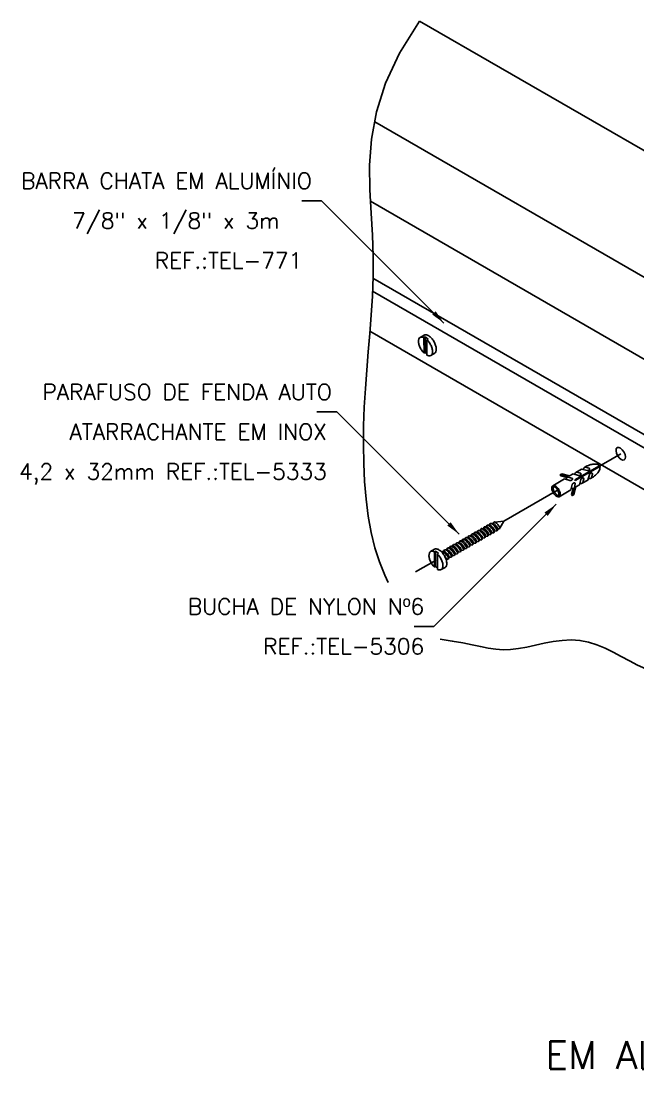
# Model space of a CAD drawing. Header units: millimetres. Extents: x -6284.5 to -6263.9, y -4400.2 to -4386.9.
# Drawn here: x -6284.52 to -6276.77, y -4400.21 to -4386.94 of the extents above; entities that cross this region are included whole.
import ezdxf
from ezdxf.enums import TextEntityAlignment as Align

# ---------------------------------------------------------------- set-up
doc = ezdxf.new("R2010")
doc.units = ezdxf.units.MM
doc.header["$LTSCALE"] = 10
doc.linetypes.add('DASHDOT', pattern=[1, 0.5, -0.25, 0, -0.25])
doc.layers.add('Termotécnica', color=7, linetype='Continuous')
doc.styles.add('r140', font='romans.shx')
doc.styles.add('r80', font='romans.shx')

msp = doc.modelspace()

# ---------------------------------------------------------------- linework, layer by layer
at = {"layer": 'Termotécnica', "color": 2}
for p, q in [((-6274.214, -4390.005), (-6279.515, -4386.944)), ((-6274.214, -4391.595), (-6280.079, -4388.208)), ((-6280.746, -4389.202), (-6280.996, -4389.202)), ((-6279.21, -4390.737), (-6280.746, -4389.202)), ((-6274.214, -4392.624), (-6280.134, -4389.206)), ((-6276.122, -4392.471), (-6280.102, -4390.173)), ((-6276.122, -4392.636), (-6280.107, -4390.335)), ((-6276.122, -4393.159), (-6280.141, -4390.839)), ((-6279.509, -4390.917), (-6279.46, -4390.888)), ((-6279.461, -4390.92), (-6279.447, -4390.912)), ((-6279.461, -4390.92), (-6279.459, -4391.115)), ((-6279.447, -4390.912), (-6279.445, -4391.107)), ((-6279.447, -4390.912), (-6279.41, -4390.938)), ((-6279.424, -4390.946), (-6279.41, -4390.938)), ((-6279.424, -4390.946), (-6279.423, -4391.142)), ((-6279.459, -4391.115), (-6279.445, -4391.107)), ((-6279.445, -4391.107), (-6279.423, -4391.123)), ((-6279.375, -4391.145), (-6279.326, -4391.116)), ((-6280.556, -4391.853), (-6280.806, -4391.853)), ((-6279.02, -4393.388), (-6280.556, -4391.853)), ((-6277.258, -4392.529), (-6277.564, -4392.706)), ((-6277.253, -4392.537), (-6277.56, -4392.714)), ((-6277.553, -4392.613), (-6277.481, -4392.571)), ((-6277.54, -4392.61), (-6277.496, -4392.622)), ((-6277.481, -4392.571), (-6277.411, -4392.59)), ((-6277.433, -4392.548), (-6277.388, -4392.56)), ((-6277.842, -4392.78), (-6277.697, -4392.696)), ((-6277.729, -4392.632), (-6277.75, -4392.645)), ((-6277.648, -4392.672), (-6277.75, -4392.645)), ((-6277.664, -4392.677), (-6277.742, -4392.656)), ((-6277.632, -4392.658), (-6277.729, -4392.632)), ((-6277.697, -4392.696), (-6277.629, -4392.714)), ((-6277.648, -4392.672), (-6277.603, -4392.684)), ((-6277.632, -4392.658), (-6277.589, -4392.633)), ((-6277.589, -4392.633), (-6277.518, -4392.652)), ((-6277.56, -4392.714), (-6277.564, -4392.706)), ((-6277.509, -4392.771), (-6277.49, -4392.701)), ((-6277.473, -4392.75), (-6277.401, -4392.709)), ((-6277.465, -4392.741), (-6277.453, -4392.696)), ((-6277.401, -4392.709), (-6277.383, -4392.639)), ((-6277.357, -4392.679), (-6277.345, -4392.634)), ((-6277.763, -4392.918), (-6277.617, -4392.834)), ((-6277.617, -4392.834), (-6277.599, -4392.765)), ((-6277.585, -4392.814), (-6277.606, -4392.892)), ((-6277.572, -4392.803), (-6277.6, -4392.905)), ((-6277.552, -4392.796), (-6277.578, -4392.893)), ((-6277.572, -4392.803), (-6277.561, -4392.758)), ((-6277.552, -4392.796), (-6277.509, -4392.771)), ((-6277.799, -4393.013), (-6279.335, -4394.548)), ((-6277.578, -4392.893), (-6277.6, -4392.905)), ((-6278.681, -4393.297), (-6278.668, -4393.277)), ((-6278.661, -4393.276), (-6278.643, -4393.275)), ((-6278.643, -4393.275), (-6278.63, -4393.255)), ((-6278.603, -4393.253), (-6278.621, -4393.254)), ((-6278.596, -4393.252), (-6278.582, -4393.237)), ((-6278.457, -4393.227), (-6278.571, -4393.238)), ((-6278.508, -4393.312), (-6278.457, -4393.227)), ((-6278.91, -4393.429), (-6278.897, -4393.409)), ((-6278.89, -4393.408), (-6278.872, -4393.407)), ((-6278.872, -4393.407), (-6278.859, -4393.387)), ((-6278.852, -4393.386), (-6278.833, -4393.385)), ((-6278.833, -4393.385), (-6278.821, -4393.365)), ((-6278.814, -4393.364), (-6278.795, -4393.363)), ((-6278.795, -4393.363), (-6278.782, -4393.343)), ((-6278.776, -4393.342), (-6278.757, -4393.341)), ((-6278.757, -4393.341), (-6278.744, -4393.321)), ((-6278.738, -4393.32), (-6278.719, -4393.319)), ((-6278.719, -4393.319), (-6278.706, -4393.299)), ((-6278.699, -4393.298), (-6278.681, -4393.297)), ((-6278.657, -4393.41), (-6278.65, -4393.396)), ((-6278.65, -4393.396), (-6278.621, -4393.393)), ((-6278.619, -4393.388), (-6278.611, -4393.374)), ((-6278.611, -4393.374), (-6278.583, -4393.371)), ((-6278.581, -4393.366), (-6278.573, -4393.352)), ((-6278.573, -4393.352), (-6278.545, -4393.349)), ((-6278.543, -4393.345), (-6278.534, -4393.33)), ((-6278.532, -4393.327), (-6278.51, -4393.318)), ((-6279.139, -4393.562), (-6279.126, -4393.541)), ((-6279.119, -4393.54), (-6279.101, -4393.54)), ((-6279.101, -4393.54), (-6279.088, -4393.519)), ((-6279.081, -4393.518), (-6279.063, -4393.518)), ((-6279.063, -4393.518), (-6279.05, -4393.497)), ((-6279.043, -4393.496), (-6279.024, -4393.496)), ((-6279.024, -4393.496), (-6279.011, -4393.475)), ((-6279.005, -4393.474), (-6278.986, -4393.474)), ((-6278.986, -4393.474), (-6278.973, -4393.453)), ((-6278.967, -4393.452), (-6278.948, -4393.452)), ((-6278.948, -4393.452), (-6278.935, -4393.431)), ((-6278.928, -4393.43), (-6278.91, -4393.429)), ((-6278.887, -4393.543), (-6278.879, -4393.528)), ((-6278.879, -4393.528), (-6278.85, -4393.525)), ((-6278.848, -4393.521), (-6278.841, -4393.506)), ((-6278.841, -4393.506), (-6278.812, -4393.503)), ((-6278.81, -4393.499), (-6278.802, -4393.484)), ((-6278.802, -4393.484), (-6278.774, -4393.481)), ((-6278.772, -4393.477), (-6278.764, -4393.462)), ((-6278.764, -4393.462), (-6278.736, -4393.459)), ((-6278.734, -4393.455), (-6278.726, -4393.44)), ((-6278.726, -4393.44), (-6278.698, -4393.437)), ((-6278.696, -4393.432), (-6278.688, -4393.418)), ((-6278.688, -4393.418), (-6278.66, -4393.415)), ((-6279.378, -4393.607), (-6279.329, -4393.578)), ((-6279.33, -4393.61), (-6279.316, -4393.601)), ((-6279.33, -4393.61), (-6279.328, -4393.805)), ((-6279.316, -4393.601), (-6279.314, -4393.797)), ((-6279.316, -4393.601), (-6279.279, -4393.628)), ((-6279.293, -4393.636), (-6279.279, -4393.628)), ((-6279.293, -4393.636), (-6279.292, -4393.831)), ((-6279.234, -4393.606), (-6279.215, -4393.606)), ((-6279.215, -4393.606), (-6279.202, -4393.585)), ((-6279.196, -4393.584), (-6279.177, -4393.584)), ((-6279.177, -4393.584), (-6279.164, -4393.563)), ((-6279.158, -4393.562), (-6279.139, -4393.562)), ((-6279.116, -4393.675), (-6279.108, -4393.661)), ((-6279.108, -4393.661), (-6279.08, -4393.657)), ((-6279.077, -4393.653), (-6279.07, -4393.639)), ((-6279.07, -4393.639), (-6279.041, -4393.635)), ((-6279.039, -4393.631), (-6279.031, -4393.617)), ((-6279.031, -4393.617), (-6279.003, -4393.613)), ((-6279.001, -4393.609), (-6278.993, -4393.595)), ((-6278.993, -4393.595), (-6278.965, -4393.591)), ((-6278.963, -4393.587), (-6278.955, -4393.573)), ((-6278.955, -4393.573), (-6278.927, -4393.569)), ((-6278.925, -4393.565), (-6278.917, -4393.551)), ((-6278.917, -4393.551), (-6278.889, -4393.547)), ((-6279.328, -4393.805), (-6279.314, -4393.797)), ((-6279.314, -4393.797), (-6279.292, -4393.813)), ((-6279.244, -4393.834), (-6279.195, -4393.806)), ((-6279.184, -4393.705), (-6279.156, -4393.702)), ((-6279.154, -4393.697), (-6279.146, -4393.683)), ((-6279.146, -4393.683), (-6279.118, -4393.679)), ((-6279.335, -4394.548), (-6279.585, -4394.548))]:
    msp.add_line(p, q, dxfattribs=at)
at = {"layer": 'Termotécnica', "color": 1, "linetype": 'DASHDOT', "ltscale": 2}
for p, q in [((-6277.562, -4392.71), (-6276.989, -4392.379)), ((-6278.457, -4393.227), (-6277.782, -4392.837)), ((-6279.567, -4393.864), (-6279.308, -4393.715))]:
    msp.add_line(p, q, dxfattribs=at)
at = {"layer": 'Termotécnica', "color": 1}
for points in [[(-6279.515, -4386.944), (-6279.767, -4387.345), (-6279.944, -4387.725), (-6280.057, -4388.086), (-6280.12, -4388.428), (-6280.144, -4388.754), (-6280.141, -4389.062), (-6280.125, -4389.355), (-6280.108, -4389.634), (-6280.1, -4389.899), (-6280.101, -4390.153), (-6280.109, -4390.398), (-6280.123, -4390.636), (-6280.141, -4390.868), (-6280.16, -4391.099), (-6280.179, -4391.328), (-6280.196, -4391.56), (-6280.21, -4391.794), (-6280.219, -4392.03), (-6280.222, -4392.266), (-6280.218, -4392.5), (-6280.208, -4392.729), (-6280.189, -4392.951), (-6280.161, -4393.165), (-6280.124, -4393.368), (-6280.076, -4393.559), (-6280.019, -4393.737), (-6279.953, -4393.904), (-6279.909, -4393.998)], [(-6279.257, -4394.709), (-6279.106, -4394.731), (-6278.974, -4394.755), (-6278.856, -4394.779), (-6278.751, -4394.801), (-6278.653, -4394.82), (-6278.56, -4394.834), (-6278.468, -4394.84), (-6278.374, -4394.838), (-6278.274, -4394.826), (-6278.17, -4394.807), (-6278.061, -4394.784), (-6277.95, -4394.76), (-6277.838, -4394.739), (-6277.725, -4394.724), (-6277.613, -4394.717), (-6277.503, -4394.723), (-6277.395, -4394.744), (-6277.289, -4394.778), (-6277.186, -4394.821), (-6277.084, -4394.871), (-6276.982, -4394.925), (-6276.881, -4394.98), (-6276.779, -4395.033), (-6276.676, -4395.081)]]:
    msp.add_lwpolyline(points, dxfattribs=at)
at = {"layer": 'Termotécnica', "color": 2}
for points in [[(-6279.46, -4390.888, -0.174705), (-6279.437, -4390.884, -0.104203), (-6279.4, -4390.898, -0.064948), (-6279.368, -4390.926, -0.051099), (-6279.336, -4390.969, -0.051099), (-6279.314, -4391.018, -0.064948), (-6279.306, -4391.059, -0.104203), (-6279.311, -4391.098, -0.174705), (-6279.326, -4391.116, -0.174705)], [(-6279.459, -4391.115, -0.016409), (-6279.467, -4391.108, -0.051099), (-6279.499, -4391.064, -0.051099), (-6279.521, -4391.015, -0.064948), (-6279.529, -4390.974, -0.104203), (-6279.524, -4390.935, -0.174705), (-6279.509, -4390.917, -0.174705), (-6279.485, -4390.913, -0.06738), (-6279.461, -4390.92, -0.064948)], [(-6279.424, -4390.946, -0.016409), (-6279.417, -4390.954, -0.051099), (-6279.385, -4390.997, -0.051099), (-6279.362, -4391.046, -0.064948), (-6279.354, -4391.088, -0.104203), (-6279.36, -4391.126, -0.174705), (-6279.375, -4391.145, -0.174705)], [(-6279.375, -4391.145, -0.174705), (-6279.398, -4391.149, -0.06738), (-6279.423, -4391.142, -0.064948)], [(-6277.553, -4392.613, 0.174705), (-6277.562, -4392.624, 0.074458), (-6277.565, -4392.64, 0.064948)], [(-6277.539, -4392.61, 0.174705), (-6277.553, -4392.613, 0.174705)], [(-6277.54, -4392.61, 0.021127), (-6277.542, -4392.61, 0.170198)], [(-6277.445, -4392.55, 0.174705), (-6277.454, -4392.561, 0.074458), (-6277.458, -4392.578, 0.064948)], [(-6277.258, -4392.529, 0.153617), (-6277.277, -4392.515, 0.102796), (-6277.326, -4392.509, 0.062165), (-6277.378, -4392.519, 0.048405), (-6277.441, -4392.548, 0.005298), (-6277.447, -4392.552, 0.062165)], [(-6277.431, -4392.548, 0.174705), (-6277.445, -4392.55, 0.174705)], [(-6277.433, -4392.548, 0.021127), (-6277.434, -4392.548, 0.170198)], [(-6277.368, -4392.689, 0.005298), (-6277.361, -4392.686, 0.048405), (-6277.305, -4392.646, 0.062165), (-6277.27, -4392.606, 0.102796), (-6277.25, -4392.561, 0.153617), (-6277.253, -4392.537, 0.181773)], [(-6277.664, -4392.677, 0.122515), (-6277.67, -4392.686, 0.074458), (-6277.673, -4392.702, 0.064948)], [(-6277.473, -4392.75, -0.174705), (-6277.487, -4392.753, -0.074458), (-6277.503, -4392.748, -0.064948)], [(-6277.464, -4392.739, -0.174705), (-6277.473, -4392.75, -0.174705)], [(-6277.465, -4392.741, -0.021127), (-6277.465, -4392.742, -0.170198)], [(-6277.366, -4392.688, -0.174705), (-6277.38, -4392.691, -0.074458), (-6277.396, -4392.686, -0.064948)], [(-6277.358, -4392.68, -0.138405), (-6277.366, -4392.688, -0.174705)], [(-6277.357, -4392.679, -0.021127), (-6277.358, -4392.68, -0.170198)], [(-6277.585, -4392.814, -0.122515), (-6277.595, -4392.815, -0.074458), (-6277.611, -4392.81, -0.064948)], [(-6279.328, -4393.805, -0.016409), (-6279.336, -4393.797, -0.051099), (-6279.368, -4393.754, -0.051099), (-6279.39, -4393.705, -0.064948), (-6279.398, -4393.664, -0.104203), (-6279.393, -4393.625, -0.174705), (-6279.378, -4393.607, -0.174705), (-6279.354, -4393.602, -0.06738), (-6279.33, -4393.61, -0.064948)], [(-6279.329, -4393.578, -0.174705), (-6279.306, -4393.574, -0.104203), (-6279.269, -4393.588, -0.064948), (-6279.237, -4393.615, -0.051099), (-6279.205, -4393.659, -0.051099), (-6279.183, -4393.707, -0.064948), (-6279.175, -4393.749, -0.104203), (-6279.18, -4393.788, -0.174705), (-6279.195, -4393.806, -0.174705)], [(-6279.293, -4393.636, -0.016409), (-6279.286, -4393.644, -0.051099), (-6279.254, -4393.687, -0.051099), (-6279.231, -4393.736, -0.064948), (-6279.223, -4393.777, -0.104203), (-6279.229, -4393.816, -0.174705), (-6279.244, -4393.834, -0.174705)], [(-6279.244, -4393.834, -0.174705), (-6279.267, -4393.839, -0.06738), (-6279.292, -4393.831, -0.064948)]]:
    msp.add_lwpolyline(points, format="xyb", dxfattribs=at)
for points in [[(-6277.413, -4392.59), (-6277.412, -4392.59), (-6277.41, -4392.59), (-6277.408, -4392.59), (-6277.407, -4392.59), (-6277.406, -4392.59), (-6277.405, -4392.59), (-6277.404, -4392.59), (-6277.403, -4392.59), (-6277.402, -4392.59), (-6277.401, -4392.59), (-6277.401, -4392.589), (-6277.4, -4392.589), (-6277.399, -4392.589), (-6277.399, -4392.589), (-6277.398, -4392.589), (-6277.398, -4392.589), (-6277.397, -4392.588), (-6277.396, -4392.588), (-6277.396, -4392.588), (-6277.395, -4392.588), (-6277.395, -4392.587), (-6277.394, -4392.587), (-6277.393, -4392.587), (-6277.393, -4392.586), (-6277.392, -4392.586), (-6277.391, -4392.585), (-6277.391, -4392.585), (-6277.39, -4392.584), (-6277.389, -4392.584), (-6277.389, -4392.584), (-6277.388, -4392.583), (-6277.388, -4392.583), (-6277.387, -4392.582), (-6277.387, -4392.582), (-6277.386, -4392.581), (-6277.386, -4392.581), (-6277.385, -4392.58), (-6277.385, -4392.58), (-6277.384, -4392.579), (-6277.384, -4392.579), (-6277.383, -4392.579), (-6277.383, -4392.578), (-6277.382, -4392.578), (-6277.382, -4392.577), (-6277.382, -4392.577), (-6277.381, -4392.576), (-6277.381, -4392.576), (-6277.381, -4392.575), (-6277.381, -4392.575), (-6277.381, -4392.574), (-6277.381, -4392.574), (-6277.38, -4392.573), (-6277.38, -4392.573), (-6277.38, -4392.572), (-6277.38, -4392.572), (-6277.38, -4392.571), (-6277.381, -4392.571), (-6277.381, -4392.571), (-6277.381, -4392.57), (-6277.381, -4392.57), (-6277.381, -4392.569), (-6277.381, -4392.569), (-6277.381, -4392.568), (-6277.382, -4392.568), (-6277.382, -4392.567), (-6277.382, -4392.566), (-6277.383, -4392.565), (-6277.384, -4392.564), (-6277.384, -4392.563), (-6277.385, -4392.562), (-6277.387, -4392.561), (-6277.388, -4392.56)], [(-6277.75, -4392.645), (-6277.75, -4392.649), (-6277.746, -4392.653), (-6277.742, -4392.656)], [(-6277.629, -4392.714), (-6277.627, -4392.714), (-6277.625, -4392.714), (-6277.623, -4392.714), (-6277.622, -4392.714), (-6277.621, -4392.714), (-6277.62, -4392.714), (-6277.619, -4392.714), (-6277.618, -4392.714), (-6277.617, -4392.714), (-6277.616, -4392.714), (-6277.616, -4392.714), (-6277.615, -4392.714), (-6277.615, -4392.713), (-6277.614, -4392.713), (-6277.613, -4392.713), (-6277.613, -4392.713), (-6277.612, -4392.713), (-6277.612, -4392.712), (-6277.611, -4392.712), (-6277.61, -4392.712), (-6277.61, -4392.712), (-6277.609, -4392.711), (-6277.608, -4392.711), (-6277.608, -4392.71), (-6277.607, -4392.71), (-6277.607, -4392.71), (-6277.606, -4392.709), (-6277.605, -4392.709), (-6277.605, -4392.708), (-6277.604, -4392.708), (-6277.603, -4392.707), (-6277.603, -4392.707), (-6277.602, -4392.706), (-6277.602, -4392.706), (-6277.601, -4392.705), (-6277.601, -4392.705), (-6277.6, -4392.705), (-6277.6, -4392.704), (-6277.599, -4392.704), (-6277.599, -4392.703), (-6277.598, -4392.703), (-6277.598, -4392.702), (-6277.598, -4392.702), (-6277.597, -4392.701), (-6277.597, -4392.701), (-6277.597, -4392.7), (-6277.596, -4392.7), (-6277.596, -4392.699), (-6277.596, -4392.699), (-6277.596, -4392.698), (-6277.596, -4392.698), (-6277.596, -4392.697), (-6277.596, -4392.697), (-6277.596, -4392.697), (-6277.596, -4392.696), (-6277.596, -4392.696), (-6277.596, -4392.695), (-6277.596, -4392.695), (-6277.596, -4392.694), (-6277.596, -4392.694), (-6277.596, -4392.693), (-6277.596, -4392.693), (-6277.597, -4392.692), (-6277.597, -4392.692), (-6277.597, -4392.691), (-6277.598, -4392.69), (-6277.598, -4392.69), (-6277.599, -4392.689), (-6277.6, -4392.688), (-6277.601, -4392.687), (-6277.602, -4392.685), (-6277.603, -4392.684)], [(-6277.599, -4392.765), (-6277.598, -4392.764), (-6277.597, -4392.762), (-6277.597, -4392.761), (-6277.596, -4392.76), (-6277.595, -4392.759), (-6277.595, -4392.758), (-6277.594, -4392.757), (-6277.594, -4392.756), (-6277.593, -4392.756), (-6277.593, -4392.755), (-6277.592, -4392.754), (-6277.592, -4392.754), (-6277.591, -4392.754), (-6277.591, -4392.753), (-6277.591, -4392.753), (-6277.59, -4392.752), (-6277.59, -4392.752), (-6277.589, -4392.751), (-6277.588, -4392.751), (-6277.588, -4392.751), (-6277.587, -4392.75), (-6277.587, -4392.75), (-6277.586, -4392.749), (-6277.585, -4392.749), (-6277.585, -4392.749), (-6277.584, -4392.748), (-6277.583, -4392.748), (-6277.583, -4392.748), (-6277.582, -4392.748), (-6277.581, -4392.747), (-6277.581, -4392.747), (-6277.58, -4392.747), (-6277.579, -4392.746), (-6277.579, -4392.746), (-6277.578, -4392.746), (-6277.577, -4392.746), (-6277.577, -4392.745), (-6277.576, -4392.745), (-6277.575, -4392.745), (-6277.575, -4392.745), (-6277.574, -4392.745), (-6277.573, -4392.745), (-6277.573, -4392.745), (-6277.572, -4392.745), (-6277.572, -4392.744), (-6277.571, -4392.744), (-6277.571, -4392.745), (-6277.57, -4392.745), (-6277.569, -4392.745), (-6277.569, -4392.745), (-6277.569, -4392.745), (-6277.568, -4392.745), (-6277.568, -4392.745), (-6277.567, -4392.745), (-6277.567, -4392.746), (-6277.567, -4392.746), (-6277.566, -4392.746), (-6277.566, -4392.747), (-6277.566, -4392.747), (-6277.565, -4392.747), (-6277.565, -4392.748), (-6277.565, -4392.748), (-6277.564, -4392.748), (-6277.564, -4392.749), (-6277.563, -4392.75), (-6277.563, -4392.75), (-6277.563, -4392.751), (-6277.562, -4392.752), (-6277.562, -4392.753), (-6277.561, -4392.755), (-6277.561, -4392.756), (-6277.561, -4392.758)], [(-6277.521, -4392.652), (-6277.519, -4392.652), (-6277.517, -4392.652), (-6277.516, -4392.652), (-6277.515, -4392.652), (-6277.513, -4392.652), (-6277.512, -4392.652), (-6277.511, -4392.652), (-6277.51, -4392.652), (-6277.51, -4392.652), (-6277.509, -4392.652), (-6277.508, -4392.652), (-6277.508, -4392.651), (-6277.507, -4392.651), (-6277.506, -4392.651), (-6277.506, -4392.651), (-6277.505, -4392.651), (-6277.505, -4392.65), (-6277.504, -4392.65), (-6277.503, -4392.65), (-6277.503, -4392.65), (-6277.502, -4392.649), (-6277.501, -4392.649), (-6277.501, -4392.649), (-6277.5, -4392.648), (-6277.5, -4392.648), (-6277.499, -4392.647), (-6277.498, -4392.647), (-6277.498, -4392.647), (-6277.497, -4392.646), (-6277.496, -4392.646), (-6277.496, -4392.645), (-6277.495, -4392.645), (-6277.495, -4392.644), (-6277.494, -4392.644), (-6277.494, -4392.643), (-6277.493, -4392.643), (-6277.493, -4392.642), (-6277.492, -4392.642), (-6277.492, -4392.642), (-6277.491, -4392.641), (-6277.491, -4392.641), (-6277.49, -4392.64), (-6277.49, -4392.64), (-6277.49, -4392.639), (-6277.489, -4392.639), (-6277.489, -4392.638), (-6277.489, -4392.638), (-6277.489, -4392.637), (-6277.488, -4392.637), (-6277.488, -4392.636), (-6277.488, -4392.636), (-6277.488, -4392.635), (-6277.488, -4392.635), (-6277.488, -4392.634), (-6277.488, -4392.634), (-6277.488, -4392.634), (-6277.488, -4392.633), (-6277.488, -4392.633), (-6277.488, -4392.632), (-6277.488, -4392.632), (-6277.489, -4392.631), (-6277.489, -4392.631), (-6277.489, -4392.63), (-6277.489, -4392.63), (-6277.49, -4392.629), (-6277.49, -4392.628), (-6277.491, -4392.627), (-6277.491, -4392.627), (-6277.492, -4392.626), (-6277.493, -4392.625), (-6277.494, -4392.623), (-6277.496, -4392.622)], [(-6277.491, -4392.703), (-6277.491, -4392.701), (-6277.49, -4392.7), (-6277.489, -4392.699), (-6277.488, -4392.697), (-6277.488, -4392.696), (-6277.487, -4392.696), (-6277.487, -4392.695), (-6277.486, -4392.694), (-6277.486, -4392.693), (-6277.485, -4392.693), (-6277.485, -4392.692), (-6277.484, -4392.692), (-6277.484, -4392.691), (-6277.483, -4392.691), (-6277.483, -4392.691), (-6277.482, -4392.69), (-6277.482, -4392.69), (-6277.481, -4392.689), (-6277.481, -4392.689), (-6277.48, -4392.689), (-6277.48, -4392.688), (-6277.479, -4392.688), (-6277.479, -4392.687), (-6277.478, -4392.687), (-6277.477, -4392.687), (-6277.477, -4392.686), (-6277.476, -4392.686), (-6277.475, -4392.686), (-6277.474, -4392.685), (-6277.474, -4392.685), (-6277.473, -4392.685), (-6277.472, -4392.685), (-6277.472, -4392.684), (-6277.471, -4392.684), (-6277.47, -4392.684), (-6277.47, -4392.684), (-6277.469, -4392.683), (-6277.468, -4392.683), (-6277.468, -4392.683), (-6277.467, -4392.683), (-6277.466, -4392.683), (-6277.466, -4392.683), (-6277.465, -4392.682), (-6277.465, -4392.682), (-6277.464, -4392.682), (-6277.463, -4392.682), (-6277.463, -4392.682), (-6277.462, -4392.682), (-6277.462, -4392.683), (-6277.461, -4392.683), (-6277.461, -4392.683), (-6277.461, -4392.683), (-6277.46, -4392.683), (-6277.46, -4392.683), (-6277.459, -4392.684), (-6277.459, -4392.684), (-6277.459, -4392.684), (-6277.458, -4392.684), (-6277.458, -4392.685), (-6277.458, -4392.685), (-6277.457, -4392.685), (-6277.457, -4392.686), (-6277.457, -4392.686), (-6277.456, -4392.687), (-6277.456, -4392.688), (-6277.455, -4392.688), (-6277.455, -4392.689), (-6277.454, -4392.69), (-6277.454, -4392.691), (-6277.454, -4392.693), (-6277.453, -4392.694), (-6277.453, -4392.696)], [(-6277.384, -4392.641), (-6277.383, -4392.639), (-6277.382, -4392.638), (-6277.381, -4392.637), (-6277.381, -4392.635), (-6277.38, -4392.634), (-6277.38, -4392.633), (-6277.379, -4392.633), (-6277.378, -4392.632), (-6277.378, -4392.631), (-6277.378, -4392.631), (-6277.377, -4392.63), (-6277.377, -4392.63), (-6277.376, -4392.629), (-6277.376, -4392.629), (-6277.375, -4392.628), (-6277.375, -4392.628), (-6277.374, -4392.628), (-6277.374, -4392.627), (-6277.373, -4392.627), (-6277.373, -4392.626), (-6277.372, -4392.626), (-6277.372, -4392.626), (-6277.371, -4392.625), (-6277.37, -4392.625), (-6277.37, -4392.625), (-6277.369, -4392.624), (-6277.368, -4392.624), (-6277.368, -4392.624), (-6277.367, -4392.623), (-6277.366, -4392.623), (-6277.365, -4392.623), (-6277.365, -4392.622), (-6277.364, -4392.622), (-6277.363, -4392.622), (-6277.363, -4392.622), (-6277.362, -4392.621), (-6277.361, -4392.621), (-6277.361, -4392.621), (-6277.36, -4392.621), (-6277.36, -4392.621), (-6277.359, -4392.621), (-6277.358, -4392.62), (-6277.358, -4392.62), (-6277.357, -4392.62), (-6277.356, -4392.62), (-6277.356, -4392.62), (-6277.355, -4392.62), (-6277.355, -4392.62), (-6277.354, -4392.62), (-6277.354, -4392.621), (-6277.353, -4392.621), (-6277.353, -4392.621), (-6277.353, -4392.621), (-6277.352, -4392.621), (-6277.352, -4392.621), (-6277.351, -4392.622), (-6277.351, -4392.622), (-6277.351, -4392.622), (-6277.35, -4392.623), (-6277.35, -4392.623), (-6277.35, -4392.623), (-6277.349, -4392.624), (-6277.349, -4392.624), (-6277.349, -4392.625), (-6277.348, -4392.625), (-6277.348, -4392.626), (-6277.347, -4392.627), (-6277.347, -4392.628), (-6277.346, -4392.629), (-6277.346, -4392.631), (-6277.346, -4392.632), (-6277.345, -4392.634)], [(-6277.6, -4392.905), (-6277.603, -4392.903), (-6277.605, -4392.898), (-6277.606, -4392.892)]]:
    msp.add_lwpolyline(points, dxfattribs=at)
for points in [[(-6277.842, -4392.78, 0.174705), (-6277.852, -4392.791, 0.104203), (-6277.855, -4392.814, 0.064948), (-6277.85, -4392.839, 0.051099), (-6277.837, -4392.869, 0.051099), (-6277.818, -4392.895, 0.064948), (-6277.799, -4392.912, 0.104203), (-6277.777, -4392.92, 0.174705), (-6277.763, -4392.918, 0.174705), (-6277.754, -4392.907, 0.104203), (-6277.75, -4392.883, 0.064948), (-6277.755, -4392.858, 0.051099), (-6277.768, -4392.829, 0.051099), (-6277.787, -4392.803, 0.064948), (-6277.806, -4392.786, 0.104203), (-6277.828, -4392.777, 0.174705)], [(-6277.834, -4392.794, 0.174705), (-6277.837, -4392.796, 0.104203), (-6277.839, -4392.813, 0.064948), (-6277.835, -4392.834, 0.051099), (-6277.823, -4392.861, 0.051099), (-6277.806, -4392.884, 0.064948), (-6277.79, -4392.898, 0.104203), (-6277.774, -4392.904, 0.174705), (-6277.771, -4392.904, 0.174705), (-6277.769, -4392.901, 0.104203), (-6277.766, -4392.884, 0.064948), (-6277.77, -4392.863, 0.051099), (-6277.782, -4392.837, 0.051099), (-6277.799, -4392.813, 0.064948), (-6277.815, -4392.799, 0.104203), (-6277.831, -4392.793, 0.174705)]]:
    msp.add_lwpolyline(points, format="xyb", close=True, dxfattribs=at)
at = {"layer": 'Termotécnica', "color": 1}
for points in [[(-6278.583, -4393.371, 0.24548), (-6278.581, -4393.365, 0.082009), (-6278.586, -4393.348, 0.04047), (-6278.596, -4393.332, 0.029714), (-6278.612, -4393.312, 0.029714), (-6278.631, -4393.293, 0.04047), (-6278.646, -4393.282, 0.082009), (-6278.662, -4393.275, 0.24548), (-6278.668, -4393.277, 0.24548)], [(-6278.573, -4393.352, 0.24548), (-6278.572, -4393.347, 0.082009), (-6278.576, -4393.334, 0.04047), (-6278.584, -4393.32, 0.029714), (-6278.597, -4393.304, 0.029714), (-6278.612, -4393.289, 0.04047), (-6278.625, -4393.279, 0.082009), (-6278.638, -4393.274, 0.24548), (-6278.643, -4393.275, 0.24548)], [(-6278.545, -4393.349, 0.24548), (-6278.543, -4393.343, 0.082009), (-6278.548, -4393.326, 0.04047), (-6278.558, -4393.31, 0.029714), (-6278.574, -4393.29, 0.029714), (-6278.592, -4393.271, 0.04047), (-6278.608, -4393.26, 0.082009), (-6278.624, -4393.253, 0.24548), (-6278.63, -4393.255, 0.24548)], [(-6278.534, -4393.33, 0.24548), (-6278.532, -4393.325, 0.082009), (-6278.536, -4393.311, 0.04047), (-6278.544, -4393.298, 0.029714), (-6278.558, -4393.281, 0.029714), (-6278.573, -4393.266, 0.04047), (-6278.585, -4393.257, 0.082009), (-6278.599, -4393.251, 0.24548), (-6278.603, -4393.253, 0.24548)], [(-6278.51, -4393.318, 0.24548), (-6278.508, -4393.313, 0.082009), (-6278.512, -4393.298, 0.04047), (-6278.521, -4393.284, 0.029714), (-6278.535, -4393.267, 0.029714), (-6278.55, -4393.251, 0.04047), (-6278.564, -4393.242, 0.082009), (-6278.577, -4393.236, 0.24548), (-6278.582, -4393.237, 0.24548)], [(-6278.812, -4393.503, 0.24548), (-6278.81, -4393.497, 0.082009), (-6278.815, -4393.481, 0.04047), (-6278.825, -4393.464, 0.029714), (-6278.841, -4393.444, 0.029714), (-6278.86, -4393.426, 0.04047), (-6278.875, -4393.414, 0.082009), (-6278.891, -4393.408, 0.24548), (-6278.897, -4393.409, 0.24548)], [(-6278.802, -4393.484, 0.24548), (-6278.801, -4393.48, 0.082009), (-6278.805, -4393.466, 0.04047), (-6278.813, -4393.453, 0.029714), (-6278.826, -4393.436, 0.029714), (-6278.841, -4393.421, 0.04047), (-6278.854, -4393.412, 0.082009), (-6278.867, -4393.406, 0.24548), (-6278.872, -4393.407, 0.24548)], [(-6278.774, -4393.481, 0.24548), (-6278.772, -4393.475, 0.082009), (-6278.777, -4393.459, 0.04047), (-6278.787, -4393.442, 0.029714), (-6278.803, -4393.422, 0.029714), (-6278.821, -4393.404, 0.04047), (-6278.837, -4393.392, 0.082009), (-6278.853, -4393.386, 0.24548), (-6278.859, -4393.387, 0.24548)], [(-6278.764, -4393.462, 0.24548), (-6278.762, -4393.458, 0.082009), (-6278.767, -4393.444, 0.04047), (-6278.774, -4393.431, 0.029714), (-6278.788, -4393.414, 0.029714), (-6278.803, -4393.399, 0.04047), (-6278.816, -4393.39, 0.082009), (-6278.829, -4393.384, 0.24548), (-6278.833, -4393.385, 0.24548)], [(-6278.736, -4393.459, 0.24548), (-6278.734, -4393.453, 0.082009), (-6278.739, -4393.437, 0.04047), (-6278.748, -4393.42, 0.029714), (-6278.765, -4393.4, 0.029714), (-6278.783, -4393.382, 0.04047), (-6278.799, -4393.37, 0.082009), (-6278.815, -4393.364, 0.24548), (-6278.821, -4393.365, 0.24548)], [(-6278.726, -4393.44, 0.24548), (-6278.724, -4393.436, 0.082009), (-6278.728, -4393.422, 0.04047), (-6278.736, -4393.408, 0.029714), (-6278.75, -4393.392, 0.029714), (-6278.765, -4393.377, 0.04047), (-6278.777, -4393.368, 0.082009), (-6278.79, -4393.362, 0.24548), (-6278.795, -4393.363, 0.24548)], [(-6278.698, -4393.437, 0.24548), (-6278.696, -4393.431, 0.082009), (-6278.701, -4393.415, 0.04047), (-6278.71, -4393.398, 0.029714), (-6278.727, -4393.378, 0.029714), (-6278.745, -4393.36, 0.04047), (-6278.76, -4393.348, 0.082009), (-6278.776, -4393.341, 0.24548), (-6278.782, -4393.343, 0.24548)], [(-6278.688, -4393.418, 0.24548), (-6278.686, -4393.414, 0.082009), (-6278.69, -4393.4, 0.04047), (-6278.698, -4393.386, 0.029714), (-6278.711, -4393.37, 0.029714), (-6278.727, -4393.355, 0.04047), (-6278.739, -4393.345, 0.082009), (-6278.752, -4393.34, 0.24548), (-6278.757, -4393.341, 0.24548)], [(-6278.66, -4393.415, 0.24548), (-6278.657, -4393.409, 0.082009), (-6278.662, -4393.393, 0.04047), (-6278.672, -4393.376, 0.029714), (-6278.688, -4393.356, 0.029714), (-6278.707, -4393.337, 0.04047), (-6278.722, -4393.326, 0.082009), (-6278.738, -4393.319, 0.24548), (-6278.744, -4393.321, 0.24548)], [(-6278.65, -4393.396, 0.24548), (-6278.648, -4393.392, 0.082009), (-6278.652, -4393.378, 0.04047), (-6278.66, -4393.364, 0.029714), (-6278.673, -4393.348, 0.029714), (-6278.688, -4393.333, 0.04047), (-6278.701, -4393.323, 0.082009), (-6278.714, -4393.318, 0.24548), (-6278.719, -4393.319, 0.24548)], [(-6278.621, -4393.393, 0.24548), (-6278.619, -4393.387, 0.082009), (-6278.624, -4393.371, 0.04047), (-6278.634, -4393.354, 0.029714), (-6278.65, -4393.334, 0.029714), (-6278.669, -4393.315, 0.04047), (-6278.684, -4393.304, 0.082009), (-6278.7, -4393.297, 0.24548), (-6278.706, -4393.299, 0.24548)], [(-6278.611, -4393.374, 0.24548), (-6278.61, -4393.369, 0.082009), (-6278.614, -4393.356, 0.04047), (-6278.622, -4393.342, 0.029714), (-6278.635, -4393.326, 0.029714), (-6278.65, -4393.311, 0.04047), (-6278.663, -4393.301, 0.082009), (-6278.676, -4393.296, 0.24548), (-6278.681, -4393.297, 0.24548)], [(-6279.041, -4393.635, 0.24548), (-6279.039, -4393.63, 0.082009), (-6279.044, -4393.613, 0.04047), (-6279.054, -4393.597, 0.029714), (-6279.07, -4393.576, 0.029714), (-6279.089, -4393.558, 0.04047), (-6279.104, -4393.547, 0.082009), (-6279.12, -4393.54, 0.24548), (-6279.126, -4393.541, 0.24548)], [(-6279.031, -4393.617, 0.24548), (-6279.03, -4393.612, 0.082009), (-6279.034, -4393.598, 0.04047), (-6279.042, -4393.585, 0.029714), (-6279.055, -4393.568, 0.029714), (-6279.07, -4393.553, 0.04047), (-6279.083, -4393.544, 0.082009), (-6279.096, -4393.538, 0.24548), (-6279.101, -4393.54, 0.24548)], [(-6279.003, -4393.613, 0.24548), (-6279.001, -4393.608, 0.082009), (-6279.006, -4393.591, 0.04047), (-6279.016, -4393.574, 0.029714), (-6279.032, -4393.554, 0.029714), (-6279.05, -4393.536, 0.04047), (-6279.066, -4393.524, 0.082009), (-6279.082, -4393.518, 0.24548), (-6279.088, -4393.519, 0.24548)], [(-6278.993, -4393.595, 0.24548), (-6278.992, -4393.59, 0.082009), (-6278.996, -4393.576, 0.04047), (-6279.004, -4393.563, 0.029714), (-6279.017, -4393.546, 0.029714), (-6279.032, -4393.531, 0.04047), (-6279.045, -4393.522, 0.082009), (-6279.058, -4393.516, 0.24548), (-6279.063, -4393.518, 0.24548)], [(-6278.965, -4393.591, 0.24548), (-6278.963, -4393.586, 0.082009), (-6278.968, -4393.569, 0.04047), (-6278.978, -4393.552, 0.029714), (-6278.994, -4393.532, 0.029714), (-6279.012, -4393.514, 0.04047), (-6279.028, -4393.502, 0.082009), (-6279.044, -4393.496, 0.24548), (-6279.05, -4393.497, 0.24548)], [(-6278.955, -4393.573, 0.24548), (-6278.953, -4393.568, 0.082009), (-6278.957, -4393.554, 0.04047), (-6278.965, -4393.541, 0.029714), (-6278.979, -4393.524, 0.029714), (-6278.994, -4393.509, 0.04047), (-6279.006, -4393.5, 0.082009), (-6279.02, -4393.494, 0.24548), (-6279.024, -4393.496, 0.24548)], [(-6278.927, -4393.569, 0.24548), (-6278.925, -4393.564, 0.082009), (-6278.93, -4393.547, 0.04047), (-6278.939, -4393.53, 0.029714), (-6278.956, -4393.51, 0.029714), (-6278.974, -4393.492, 0.04047), (-6278.989, -4393.48, 0.082009), (-6279.006, -4393.474, 0.24548), (-6279.011, -4393.475, 0.24548)], [(-6278.917, -4393.551, 0.24548), (-6278.915, -4393.546, 0.082009), (-6278.919, -4393.532, 0.04047), (-6278.927, -4393.519, 0.029714), (-6278.94, -4393.502, 0.029714), (-6278.956, -4393.487, 0.04047), (-6278.968, -4393.478, 0.082009), (-6278.981, -4393.472, 0.24548), (-6278.986, -4393.474, 0.24548)], [(-6278.889, -4393.547, 0.24548), (-6278.887, -4393.541, 0.082009), (-6278.891, -4393.525, 0.04047), (-6278.901, -4393.508, 0.029714), (-6278.917, -4393.488, 0.029714), (-6278.936, -4393.47, 0.04047), (-6278.951, -4393.458, 0.082009), (-6278.967, -4393.452, 0.24548), (-6278.973, -4393.453, 0.24548)], [(-6278.879, -4393.528, 0.24548), (-6278.877, -4393.524, 0.082009), (-6278.881, -4393.51, 0.04047), (-6278.889, -4393.497, 0.029714), (-6278.902, -4393.48, 0.029714), (-6278.917, -4393.465, 0.04047), (-6278.93, -4393.456, 0.082009), (-6278.943, -4393.45, 0.24548), (-6278.948, -4393.452, 0.24548)], [(-6278.85, -4393.525, 0.24548), (-6278.848, -4393.519, 0.082009), (-6278.853, -4393.503, 0.04047), (-6278.863, -4393.486, 0.029714), (-6278.879, -4393.466, 0.029714), (-6278.898, -4393.448, 0.04047), (-6278.913, -4393.436, 0.082009), (-6278.929, -4393.43, 0.24548), (-6278.935, -4393.431, 0.24548)], [(-6278.841, -4393.506, 0.24548), (-6278.839, -4393.502, 0.082009), (-6278.843, -4393.488, 0.04047), (-6278.851, -4393.475, 0.029714), (-6278.864, -4393.458, 0.029714), (-6278.879, -4393.443, 0.04047), (-6278.892, -4393.434, 0.082009), (-6278.905, -4393.428, 0.24548), (-6278.91, -4393.429, 0.24548)], [(-6279.156, -4393.702, 0.24548), (-6279.154, -4393.696, 0.082009), (-6279.159, -4393.679, 0.04047), (-6279.168, -4393.663, 0.029714), (-6279.185, -4393.642, 0.029714), (-6279.203, -4393.624, 0.04047), (-6279.219, -4393.613, 0.082009), (-6279.235, -4393.606, 0.24548), (-6279.241, -4393.608, 0.24548)], [(-6279.146, -4393.683, 0.24548), (-6279.144, -4393.678, 0.082009), (-6279.148, -4393.664, 0.04047), (-6279.156, -4393.651, 0.029714), (-6279.17, -4393.634, 0.029714), (-6279.185, -4393.619, 0.04047), (-6279.197, -4393.61, 0.082009), (-6279.21, -4393.605, 0.24548), (-6279.215, -4393.606, 0.24548)], [(-6279.184, -4393.705, 0.24548), (-6279.182, -4393.7, 0.082009), (-6279.186, -4393.686, 0.04047), (-6279.194, -4393.673, 0.029714), (-6279.208, -4393.656, 0.000336), (-6279.208, -4393.656, 0.04047)], [(-6279.118, -4393.679, 0.24548), (-6279.116, -4393.674, 0.082009), (-6279.121, -4393.657, 0.04047), (-6279.13, -4393.641, 0.029714), (-6279.147, -4393.62, 0.029714), (-6279.165, -4393.602, 0.04047), (-6279.18, -4393.591, 0.082009), (-6279.196, -4393.584, 0.24548), (-6279.202, -4393.585, 0.24548)], [(-6279.108, -4393.661, 0.24548), (-6279.106, -4393.656, 0.082009), (-6279.11, -4393.642, 0.04047), (-6279.118, -4393.629, 0.029714), (-6279.131, -4393.612, 0.029714), (-6279.147, -4393.597, 0.04047), (-6279.159, -4393.588, 0.082009), (-6279.172, -4393.583, 0.24548), (-6279.177, -4393.584, 0.24548)], [(-6279.08, -4393.657, 0.24548), (-6279.077, -4393.652, 0.082009), (-6279.082, -4393.635, 0.04047), (-6279.092, -4393.619, 0.029714), (-6279.108, -4393.598, 0.029714), (-6279.127, -4393.58, 0.04047), (-6279.142, -4393.569, 0.082009), (-6279.158, -4393.562, 0.24548), (-6279.164, -4393.563, 0.24548)], [(-6279.07, -4393.639, 0.24548), (-6279.068, -4393.634, 0.082009), (-6279.072, -4393.62, 0.04047), (-6279.08, -4393.607, 0.029714), (-6279.093, -4393.59, 0.029714), (-6279.108, -4393.575, 0.04047), (-6279.121, -4393.566, 0.082009), (-6279.134, -4393.56, 0.24548), (-6279.139, -4393.562, 0.24548)]]:
    msp.add_lwpolyline(points, format="xyb", dxfattribs=at)
at = {"layer": 'Termotécnica', "color": 2}
msp.add_ellipse((-6276.989, -4392.379), major_axis=(-0.0447, 0.0774), ratio=0.509483, dxfattribs=at)
for points in [[(-6279.315, -4390.588), (-6279.358, -4390.63), (-6279.21, -4390.737)], [(-6277.948, -4393.118), (-6277.906, -4393.16), (-6277.799, -4393.013)], [(-6279.126, -4393.239), (-6279.168, -4393.281), (-6279.02, -4393.388)]]:
    msp.add_solid(points, dxfattribs=at)

# ---------------------------------------------------------------- texts
at = {"layer": 'Termotécnica', "color": 2, "style": 'r80'}
for s, p in [('BARRA CHATA EM ALUMÍNIO', (-6280.87, -4389.051)), ('PARAFUSO DE FENDA AUTO ', (-6280.481, -4391.703)), ('ATARRACHANTE EM INOX', (-6280.681, -4392.204)), ('4,2 x 32mm REF.:TEL-5333', (-6280.681, -4392.703)), ('BUCHA DE NYLON Nº6', (-6279.459, -4394.398)), ('REF.:TEL-5306', (-6279.459, -4394.898))]:
    msp.add_text(s, height=0.2, dxfattribs=at).set_placement(p, align=Align.RIGHT)
for s, p in [('7/8" x 1/8" x 3m', (-6283.879, -4389.551)), ('REF.:TEL-771', (-6282.842, -4390.052))]:
    msp.add_text(s, height=0.2, dxfattribs=at).set_placement(p)
at = {"layer": 'Termotécnica', "color": 5, "style": 'r140'}
msp.add_text('EM ALUMÍNIO NA CAPTAÇÃO LATERAL', height=0.35, dxfattribs=at).set_placement((-6273.669, -4400.211), align=Align.BOTTOM_CENTER)

doc.saveas('drawing.dxf')
